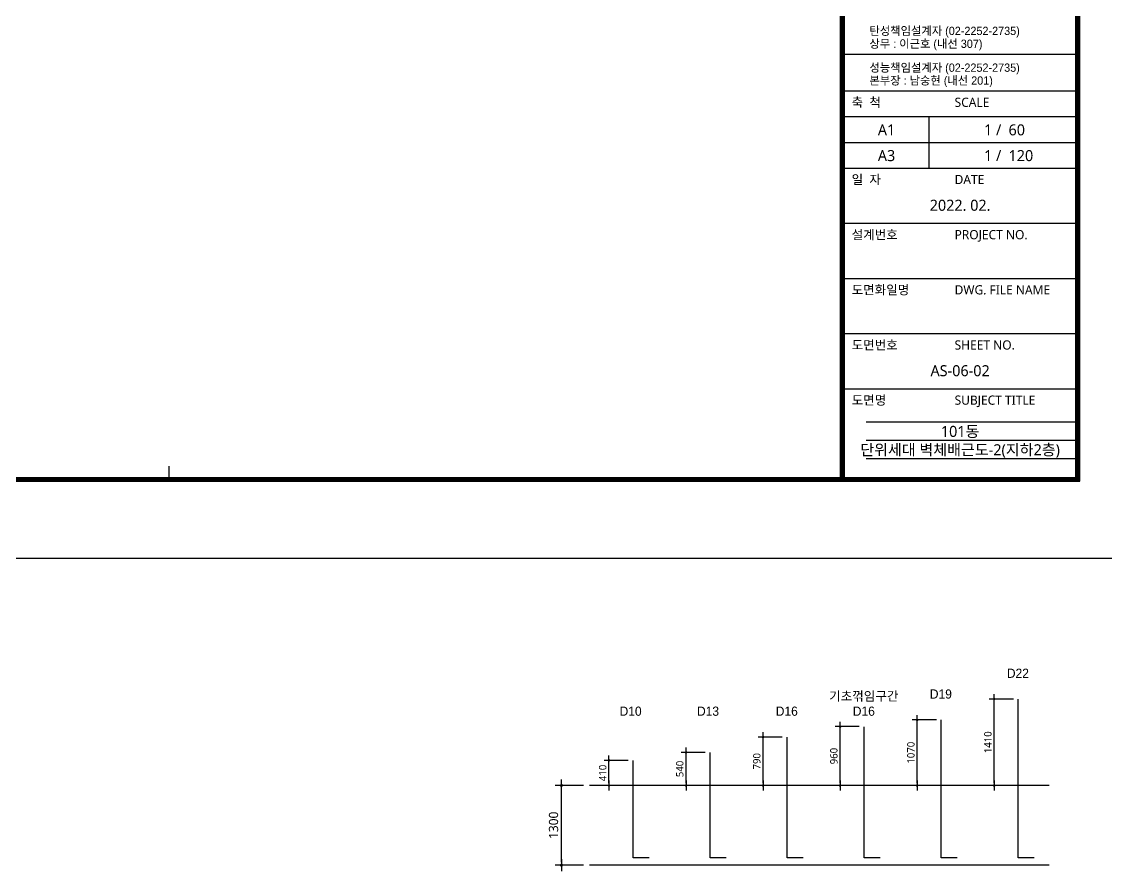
# Model space of a CAD drawing. Header units: millimetres. Extents: x 317501 to 814054, y -400799 to -14117.
# Drawn here: x 399965 to 417655, y -358157 to -344295 of the extents above; entities that cross this region are included whole.
import ezdxf
from ezdxf.enums import TextEntityAlignment as Align

# ---------------------------------------------------------------- set-up
doc = ezdxf.new("R2010")
doc.units = ezdxf.units.MM
doc.header["$LTSCALE"] = 38
doc.linetypes.add('FORM_고양장항A-1BL-S-성능$0$HID', pattern=[2.3, 1.5, -0.8])
doc.layers.get('Defpoints').update_dxf_attribs({"color": 145})
for name, color, linetype in [('00-DM', 7, 'Continuous'), ('COMM', 2, 'Continuous'), ('FORM_고양장항A-1BL-S-성능$0$FORM', 7, 'Continuous'), ('FORM_고양장항A-1BL-S-성능$0$FTEXT', 3, 'Continuous'), ('FORM_고양장항A-1BL-S-성능$0$시흥장현 A-9BL(건축폼)$0$FORM TEXT', 7, 'Continuous'), ('NAME-W', 4, 'Continuous'), ('W1', 11, 'Continuous')]:
    doc.layers.add(name, color=color, linetype=linetype)
doc.layers.add('FORM_고양장항A-1BL-S-성능$0$DEFPOINT', color=144, linetype='Continuous', plot=False)
doc.layers.add('TEXT', color=3, linetype='Continuous', lineweight=9)
doc.styles.add('APT-지하층평면$0$돋움', font='Dotum.ttf', dxfattribs={"width": 0.9, "bigfont": 'whgtxt.shx'})
doc.styles.add('FORM_고양장항A-1BL-S-성능$0$맑은고딕', font='malgun.ttf')
doc.styles.add('FORM_고양장항A-1BL-S-성능$0$시흥장현 A-9BL(건축폼)$0$FORM-의정부고산(건축)$0$돋움', font='Dotum.ttf')
doc.styles.add('돋움', font='malgun.ttf')
doc.styles.add('돋음', font='Dotum.ttf')
doc.styles.add('맑은고딕', font='malgun.ttf')
doc.dimstyles.new('대치수-400', dxfattribs={"dimscale": 400, "dimtxt": 3, "dimasz": 1, "dimexe": 2, "dimexo": 2, "dimgap": 1, "dimtad": 1, "dimdec": 0, "dimdsep": 46, "dimtxsty": 'APT-지하층평면$0$돋움', "dimblk": 'APT-지하층평면$0$DOT', "dimcen": 0, "dimdle": 2, "dimclrd": 256, "dimclre": 256, "dimclrt": 3, "dimadec": 0, "dimazin": 2, "dimtfac": 1, "dimtdec": 0, "dimtix": 1, "dimtmove": 2, "dimatfit": 3, "dimldrblk": 'APT-지하층평면$0$DOT', "dimfxl": 0, "dimtvp": 1, "dimtolj": 1, "dimtzin": 0, "dimlwd": -1, "dimlwe": -1, "dimarcsym": 0})

# ---------------------------------------------------------------- blocks, each defined once
blk = doc.blocks.new('FORM_고양장항A-1BL-S-성능')
at = {"layer": 'FORM_고양장항A-1BL-S-성능$0$DEFPOINT', "linetype": 'FORM_고양장항A-1BL-S-성능$0$HID'}
for p, q in [((820, 37), (757, 37)), ((820, 32), (757, 32)), ((820, 27), (757, 27))]:
    blk.add_line(p, q, dxfattribs=at)
at = {"layer": 'FORM_고양장항A-1BL-S-성능$0$DEFPOINT', "color": 1}
blk.add_line((573.5, 22), (573.5, 25), dxfattribs=at)
at = {"layer": 'FORM_고양장항A-1BL-S-성능$0$DEFPOINT'}
blk.add_lwpolyline([(0, 594), (0, 0), (841, 0), (841, 594), (0, 594)], dxfattribs=at)
at = {"layer": 'FORM_고양장항A-1BL-S-성능$0$FORM'}
for p, q in [((820, 137), (757, 137)), ((820, 127), (757, 127)), ((820, 127), (757, 127)), ((820, 120), (757, 120)), ((780, 120), (780, 106)), ((820, 113), (757, 113)), ((820, 106), (757, 106)), ((820, 91), (757, 91)), ((820, 76), (757, 76)), ((820, 61), (757, 61)), ((820, 46), (757, 46))]:
    blk.add_line(p, q, dxfattribs=at)
for points in [[(25, 573), (25, 21), (757, 21), (757, 573)], [(26, 572), (26, 22), (756, 22), (756, 572)], [(757, 572), (757, 22), (820, 22), (820, 572)]]:
    blk.add_lwpolyline(points, close=True, dxfattribs=at)
at = {"layer": 'FORM_고양장항A-1BL-S-성능$0$FORM', "const_width": 1}
blk.add_lwpolyline([(25.5, 572.5), (25.5, 21.5), (756.5, 21.5), (756.5, 572.5)], close=True, dxfattribs=at)
blk.add_lwpolyline([(757, 21.5), (820.5, 21.5), (820.5, 572.5), (757, 572.5)], dxfattribs=at)
at = {"layer": 'FORM_고양장항A-1BL-S-성능$0$FORM'}
blk.add_lwpolyline([(757, 21), (821, 21), (821, 573), (757, 573)], dxfattribs=at)
at = {"layer": 'FORM_고양장항A-1BL-S-성능$0$FTEXT', "style": 'FORM_고양장항A-1BL-S-성능$0$맑은고딕'}
for s, height, p in [('축  척', 2.5, (759, 124)), ('SCALE', 2.5, (787, 124)), ('1 /', 3, (795, 116.5)), ('1 /', 3, (795, 109.5)), ('일  자', 2.5, (759, 103)), ('DATE', 2.5, (787, 103)), ('설계번호', 2.5, (759, 88)), ('PROJECT NO.', 2.5, (787, 88)), ('도면화일명', 2.5, (759, 73)), ('DWG. FILE NAME', 2.5, (787, 73)), ('도면번호', 2.5, (759, 58)), ('SHEET NO.', 2.5, (787, 58)), ('도면명', 2.5, (759, 43)), ('SUBJECT TITLE', 2.5, (787, 43))]:
    blk.add_text(s, height=height, dxfattribs=at).set_placement(p, align=Align.MIDDLE_LEFT)
for s, p in [('A1', (768.5, 116.5)), ('A3', (768.5, 109.5)), ('2022. 02.', (788.5, 96))]:
    blk.add_text(s, height=3, dxfattribs=at).set_placement(p, align=Align.MIDDLE_CENTER)
at = {"layer": 'FORM_고양장항A-1BL-S-성능$0$시흥장현 A-9BL(건축폼)$0$FORM TEXT', "color": 3, "style": 'FORM_고양장항A-1BL-S-성능$0$시흥장현 A-9BL(건축폼)$0$FORM-의정부고산(건축)$0$돋움'}
for s, p in [('탄성책임설계자 (02-2252-2735)', (763.85, 142.29)), ('상무 : 이근호 (내선 307)', (763.85, 138.79)), ('성능책임설계자 (02-2252-2735)', (763.85, 132.29)), ('본부장 : 남숭현 (내선 201)', (763.85, 128.79))]:
    blk.add_text(s, height=2.25, dxfattribs=at).set_placement(p)
blk = doc.blocks.new('APT-지하층평면$0$DOT')
at = {"color": 0}
blk.add_line((-2, 0), (2, 0), dxfattribs=at)
at = {"color": 0, "linetype": 'ByBlock', "const_width": 0.5}
blk.add_lwpolyline([(-0.25, 0, 1), (0.25, 0, 1)], format="xyb", close=True, dxfattribs=at)
blk = doc.blocks.new('*D1039')
at = {"layer": '00-DM', "transparency": 16777216}
for p, q in [((412370, -355967), (411977, -355967)), ((412057, -356717), (412057, -356007)), ((412370, -356757), (411977, -356757))]:
    blk.add_line(p, q, dxfattribs=at)
at = {"layer": 'Defpoints', "color": 0, "transparency": 16777216}
for p in [(412057, -355967), (412450, -355967), (412450, -356757)]:
    blk.add_point(p, dxfattribs=at)
at = {"layer": '00-DM', "transparency": 16777216, "xscale": 40, "yscale": 40, "zscale": 40}
for p, rotation in [((412057, -355967), 90), ((412057, -356757), 270)]:
    blk.add_blockref('APT-지하층평면$0$DOT', p, dxfattribs=dict(at, rotation=rotation))
at = {"layer": '00-DM', "color": 3, "transparency": 16777216, "insert": (411955, -356362), "char_height": 120, "attachment_point": 5, "rotation": 90, "style": '돋움'}
blk.add_mtext('\\A1;790', dxfattribs=at)
blk = doc.blocks.new('*D1040')
at = {"layer": '00-DM', "transparency": 16777216}
for p, q in [((411114, -356217), (410721, -356217)), ((410801, -356717), (410801, -356257)), ((411114, -356757), (410721, -356757))]:
    blk.add_line(p, q, dxfattribs=at)
at = {"layer": 'Defpoints', "color": 0, "transparency": 16777216}
for p in [(410801, -356217), (411194, -356217), (411194, -356757)]:
    blk.add_point(p, dxfattribs=at)
at = {"layer": '00-DM', "transparency": 16777216, "xscale": 40, "yscale": 40, "zscale": 40}
for p, rotation in [((410801, -356217), 90), ((410801, -356757), 270)]:
    blk.add_blockref('APT-지하층평면$0$DOT', p, dxfattribs=dict(at, rotation=rotation))
at = {"layer": '00-DM', "color": 3, "transparency": 16777216, "insert": (410699, -356487), "char_height": 120, "attachment_point": 5, "rotation": 90, "style": '돋움'}
blk.add_mtext('\\A1;540', dxfattribs=at)
blk = doc.blocks.new('*D1041')
at = {"layer": '00-DM', "transparency": 16777216}
for p, q in [((409857, -356347), (409464, -356347)), ((409544, -356717), (409544, -356387)), ((409857, -356757), (409464, -356757))]:
    blk.add_line(p, q, dxfattribs=at)
at = {"layer": 'Defpoints', "color": 0, "transparency": 16777216}
for p in [(409544, -356347), (409937, -356347), (409937, -356757)]:
    blk.add_point(p, dxfattribs=at)
at = {"layer": '00-DM', "transparency": 16777216, "xscale": 40, "yscale": 40, "zscale": 40}
for p, rotation in [((409544, -356347), 90), ((409544, -356757), 270)]:
    blk.add_blockref('APT-지하층평면$0$DOT', p, dxfattribs=dict(at, rotation=rotation))
at = {"layer": '00-DM', "color": 3, "transparency": 16777216, "insert": (409442, -356552), "char_height": 120, "attachment_point": 5, "rotation": 90, "style": '돋움'}
blk.add_mtext('\\A1;410', dxfattribs=at)
blk = doc.blocks.new('*D1042')
at = {"layer": '00-DM', "transparency": 16777216}
for p, q in [((409126, -356757), (408668, -356757)), ((408768, -358007), (408768, -356807)), ((409126, -358057), (408668, -358057))]:
    blk.add_line(p, q, dxfattribs=at)
at = {"layer": 'Defpoints', "color": 0, "transparency": 16777216}
for p in [(408768, -356757), (409226, -356757), (409226, -358057)]:
    blk.add_point(p, dxfattribs=at)
at = {"layer": '00-DM', "transparency": 16777216, "xscale": 50, "yscale": 50, "zscale": 50}
for p, rotation in [((408768, -356757), 90), ((408768, -358057), 270)]:
    blk.add_blockref('APT-지하층평면$0$DOT', p, dxfattribs=dict(at, rotation=rotation))
at = {"layer": '00-DM', "color": 3, "transparency": 16777216, "insert": (408640, -357407), "char_height": 150, "attachment_point": 5, "rotation": 90, "style": '돋움'}
blk.add_mtext('\\A1;1300', dxfattribs=at)
blk = doc.blocks.new('*D1044')
at = {"layer": '00-DM', "transparency": 16777216}
for p, q in [((414883, -355687), (414490, -355687)), ((414570, -356717), (414570, -355727)), ((414883, -356757), (414490, -356757))]:
    blk.add_line(p, q, dxfattribs=at)
at = {"layer": 'Defpoints', "color": 0, "transparency": 16777216}
for p in [(414570, -355687), (414963, -355687), (414963, -356757)]:
    blk.add_point(p, dxfattribs=at)
at = {"layer": '00-DM', "transparency": 16777216, "xscale": 40, "yscale": 40, "zscale": 40}
for p, rotation in [((414570, -355687), 90), ((414570, -356757), 270)]:
    blk.add_blockref('APT-지하층평면$0$DOT', p, dxfattribs=dict(at, rotation=rotation))
at = {"layer": '00-DM', "color": 3, "transparency": 16777216, "insert": (414468, -356222), "char_height": 120, "attachment_point": 5, "rotation": 90, "style": '돋움'}
blk.add_mtext('\\A1;1070', dxfattribs=at)
blk = doc.blocks.new('*D1045')
at = {"layer": '00-DM', "transparency": 16777216}
for p, q in [((416140, -355347), (415746, -355347)), ((415826, -356717), (415826, -355387)), ((416140, -356757), (415746, -356757))]:
    blk.add_line(p, q, dxfattribs=at)
at = {"layer": 'Defpoints', "color": 0, "transparency": 16777216}
for p in [(415826, -355347), (416220, -355347), (416220, -356757)]:
    blk.add_point(p, dxfattribs=at)
at = {"layer": '00-DM', "transparency": 16777216, "xscale": 40, "yscale": 40, "zscale": 40}
for p, rotation in [((415826, -355347), 90), ((415826, -356757), 270)]:
    blk.add_blockref('APT-지하층평면$0$DOT', p, dxfattribs=dict(at, rotation=rotation))
at = {"layer": '00-DM', "color": 3, "transparency": 16777216, "insert": (415724, -356052), "char_height": 120, "attachment_point": 5, "rotation": 90, "style": '돋움'}
blk.add_mtext('\\A1;1410', dxfattribs=at)
blk = doc.blocks.new('*D1046')
at = {"layer": '00-DM', "transparency": 16777216}
for p, q in [((413627, -355797), (413233, -355797)), ((413313, -356717), (413313, -355837)), ((413627, -356757), (413233, -356757))]:
    blk.add_line(p, q, dxfattribs=at)
at = {"layer": 'Defpoints', "color": 0, "transparency": 16777216}
for p in [(413313, -355797), (413707, -355797), (413707, -356757)]:
    blk.add_point(p, dxfattribs=at)
at = {"layer": '00-DM', "transparency": 16777216, "xscale": 40, "yscale": 40, "zscale": 40}
for p, rotation in [((413313, -355797), 90), ((413313, -356757), 270)]:
    blk.add_blockref('APT-지하층평면$0$DOT', p, dxfattribs=dict(at, rotation=rotation))
at = {"layer": '00-DM', "color": 3, "transparency": 16777216, "insert": (413212, -356277), "char_height": 120, "attachment_point": 5, "rotation": 90, "style": '돋움'}
blk.add_mtext('\\A1;960', dxfattribs=at)

msp = doc.modelspace()

# ---------------------------------------------------------------- linework, layer by layer
at = {"layer": 'COMM', "color": 6}
for points in [[(416479.6, -357937.5), (416219.6, -357937.5), (416219.6, -355347.5)], [(415223.1, -357937.5), (414963.1, -357937.5), (414963.1, -355687.5)], [(413966.6, -357937.5), (413706.6, -357937.5), (413706.6, -355797.5)], [(412710.1, -357937.5), (412450.1, -357937.5), (412450.1, -355967.5)], [(411453.6, -357937.5), (411193.6, -357937.5), (411193.6, -356217.5)], [(410197.1, -357937.5), (409937.1, -357937.5), (409937.1, -356347.5)]]:
    msp.add_lwpolyline(points, dxfattribs=at)
at = {"layer": 'W1', "color": 5}
for p, q in [((416725.5, -356757.5), (409226.4, -356757.5)), ((416725.5, -358057.5), (409226.4, -358057.5))]:
    msp.add_line(p, q, dxfattribs=at)

# ---------------------------------------------------------------- block references
at = {"xscale": 60, "yscale": 60, "zscale": 60}
msp.add_blockref('FORM_고양장항A-1BL-S-성능', (367960.9, -353049.6), dxfattribs=at)

# ---------------------------------------------------------------- texts
at = {"layer": 'NAME-W', "style": '돋음'}
for s, p in [('D22', (416213.2, -354924.5)), ('기초꺾임구간', (413700.3, -355298)), ('D19', (414956.7, -355264.5)), ('D10', (409896.5, -355544.5)), ('D13', (411159.2, -355544.5)), ('D16', (412443.8, -355544.5)), ('D16', (413700.3, -355544.5))]:
    msp.add_text(s, height=150, dxfattribs=at).set_placement(p, align=Align.MIDDLE)
at = {"layer": 'TEXT', "style": '맑은고딕'}
for s, p in [('60', (416060.9, -346059.6)), ('120', (416060.9, -346479.6))]:
    msp.add_text(s, height=180, dxfattribs=at).set_placement(p, align=Align.MIDDLE_LEFT)
for s, p in [('AS-06-02', (415270.9, -349989.6)), ('101동', (415270.9, -350979.6)), ('단위세대 벽체배근도-2(지하2층)', (415270.9, -351279.6))]:
    msp.add_text(s, height=180, dxfattribs=at).set_placement(p, align=Align.MIDDLE_CENTER)

# ---------------------------------------------------------------- dimensions: what is measured, and where the dimension line sits
at = {"layer": '00-DM'}
for base, p1, p2, override, picture, middle in [((415826.5, -355347.5), (416219.6, -356757.5), (416219.6, -355347.5), {"dimscale": 40, "dimtxsty": '돋움', "dimtmove": 0}, '*D1045', (415724.1, -356052.5)), ((413313.5, -355797.5), (413706.6, -356757.5), (413706.6, -355797.5), {"dimscale": 40, "dimtxsty": '돋움', "dimtmove": 0}, '*D1046', (413211.5, -356277.5)), ((414570, -355687.5), (414963.1, -356757.5), (414963.1, -355687.5), {"dimscale": 40, "dimtxsty": '돋움', "dimtmove": 0}, '*D1044', (414467.6, -356222.5)), ((412057, -355967.5), (412450.1, -356757.5), (412450.1, -355967.5), {"dimscale": 40, "dimtxsty": '돋움', "dimtmove": 0}, '*D1039', (411955, -356362.5)), ((409544, -356347.5), (409937.1, -356757.5), (409937.1, -356347.5), {"dimscale": 40, "dimtxsty": '돋움', "dimtmove": 0}, '*D1041', (409441.7, -356552.5)), ((410800.5, -356217.5), (411193.6, -356757.5), (411193.6, -356217.5), {"dimscale": 40, "dimtxsty": '돋움', "dimtmove": 0}, '*D1040', (410698.5, -356487.5)), ((408767.6, -356757.5), (409226.4, -358057.5), (409226.4, -356757.5), {"dimscale": 50, "dimtxsty": '돋움', "dimtmove": 0}, '*D1042', (408639.7, -357407.5))]:
    dim = msp.add_linear_dim(base=base, p1=p1, p2=p2, angle=90, dimstyle='대치수-400', override=override, dxfattribs=at)
    dim.commit()
    dim.dimension.update_dxf_attribs({"geometry": picture, "text_midpoint": middle})

doc.saveas('drawing.dxf')
